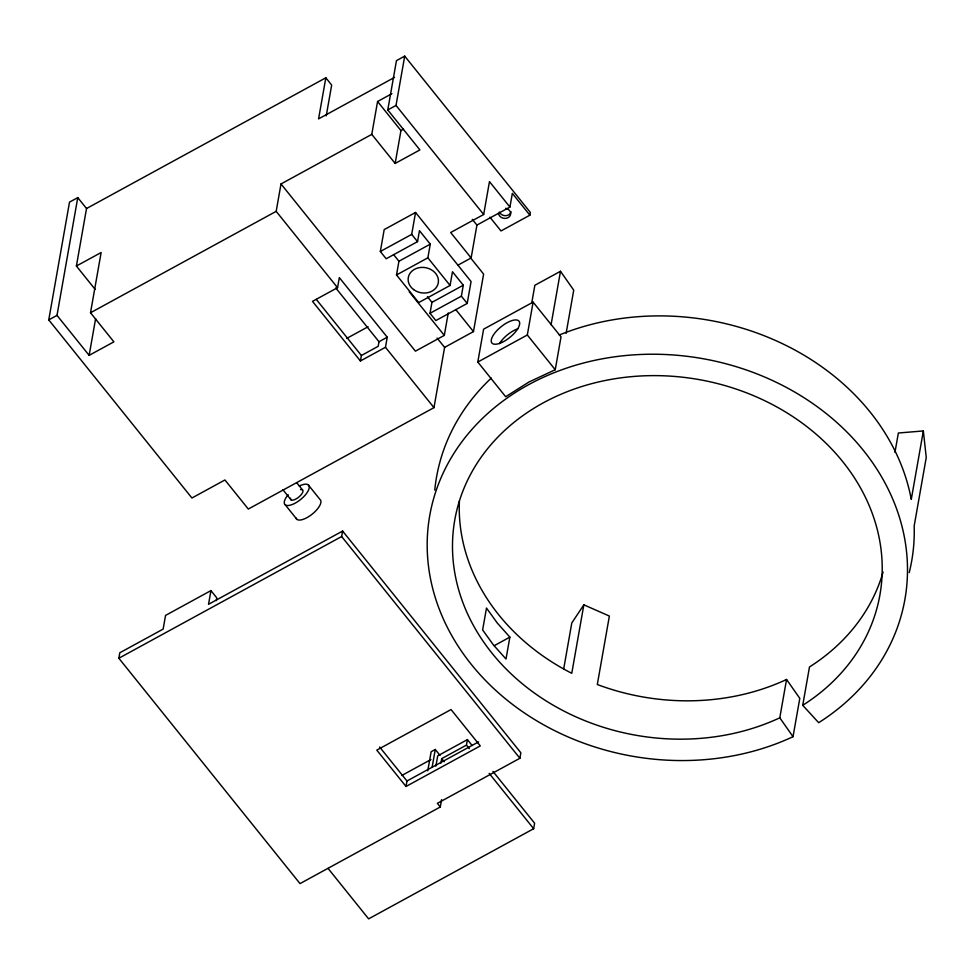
<?xml version="1.0" encoding="UTF-8"?>
<svg xmlns="http://www.w3.org/2000/svg" width="975" height="975" viewBox="0 0 975 975"><rect width="100%" height="100%" fill="white"/><g stroke="black" fill="none" stroke-linecap="round" stroke-linejoin="round"><path stroke-width="1.46" d="M437.117 338.069L444.6 347.38L433.972 407.635L248.308 509.048L224.933 479.968L191.929 498.006L48.75 319.885L69.517 202.13L77.768 197.62L86.531 208.516L76.391 266.029L95.087 289.295M76.391 266.029L101.144 252.513L90.517 312.756L113.892 341.847L89.139 355.363L57.001 315.376L77.768 197.62M89.139 355.363L95.623 318.63M441.59 799.646L440.298 806.983L300.02 883.606L118.852 658.235L119.815 652.763L163.142 629.094L165.555 615.408L210.941 590.606L216.779 597.882L216.304 600.624M337.545 287.674L339.324 277.607L387.246 337.216L385.466 347.283L360.421 360.969L312.5 301.36L337.545 287.674L276.181 211.343L281.007 183.946L371.78 134.367L377.581 101.498L391.901 93.673M210.941 590.606L208.528 604.305L342.615 531.058L520.857 752.785L519.894 758.27L437.373 803.339L440.298 806.983M86.531 208.516L325.833 77.793L318.581 118.877L394.558 77.378M326.235 115.879L331.671 85.069L325.833 77.793M371.78 134.367L395.155 163.447L419.908 149.918L387.77 109.943L396.459 60.645L404.71 56.136L530.363 212.44L529.876 215.183L500.992 230.953L489.925 217.181M457.921 265.176L471.132 257.961L450.669 232.513L483.685 214.488L396.021 105.434L404.71 56.136M395.155 163.447L400.957 130.589L377.581 101.498M360.421 360.969L361.384 355.497L316.278 299.386M393.522 254.536L398.921 261.263L396.508 274.962L418.714 302.591L450.072 285.456L427.867 257.827L430.28 244.14L419.469 230.685L417.532 241.642L386.185 258.765L380.335 251.501L384.199 229.588L415.557 212.465L471.071 281.531L467.208 303.432L435.849 320.568L430.012 313.292L431.937 302.348L427.44 296.741M519.894 758.27L341.652 536.53L342.615 531.058M335.766 287.954L378.995 341.725L378.178 346.32L361.384 355.497M417.532 241.642L411.694 234.378L415.557 212.465M450.072 285.456L452.485 271.757L463.296 285.212L461.37 296.168L467.208 303.432M281.007 183.946L415.423 351.158L444.308 335.388L448.256 312.975M471.132 257.961L476.921 225.091L472.278 219.314M483.685 214.488L489.474 181.618L509.925 207.066L476.921 225.091M444.6 347.38L473.472 331.597L483.612 274.085L470.401 257.644M477.799 362.042L483.6 329.184L533.106 302.128L561.027 336.862L555.238 369.732L529.023 381.981L505.684 396.727L477.799 362.042L527.317 334.998L533.106 302.128M406.002 786.472L376.789 750.128L451.047 709.556L480.273 745.912L406.002 786.472L406.965 780.999L379.628 746.996M509.925 207.066L512.338 193.367L529.876 215.183M440.907 763.084L441.699 758.623L466.452 745.107L467.415 739.623L437.714 755.857L435.886 766.131M531.704 303.152L534.861 285.285L560.491 271.282L573.727 290.172L566.122 333.328M551.046 324.87L560.491 271.282M509.864 637.126L506.001 659.027L493.447 644.975L482.625 629.947L486.488 608.047L497.311 623.062L509.864 637.126L494.325 645.621M328.027 868.372L368.623 918.864L533.654 828.713L534.617 823.229L492.972 771.42M563.66 669.118L571.789 622.976L583.842 604.829L609.375 616.066L597.309 684.523A215.841 180.607 10 0 0 786.557 679.477L799.793 698.356L793.028 736.698A241.252 201.874 10 0 1 427.781 559.345A241.252 201.874 10 0 1 762.889 376.289A241.252 201.874 10 0 1 818.671 722.694L802.73 705.291A215.841 180.607 10 0 0 752.834 395.362A215.841 180.607 10 0 0 453.022 559.138A215.841 180.607 10 0 0 779.793 717.819L793.028 736.698M583.842 604.829L571.764 673.298A215.841 180.607 10 0 1 459.396 501.004M779.793 717.819L786.557 679.477M802.73 705.291L809.494 666.949A215.841 180.607 10 0 0 883.082 572.045M894.953 452.351L898.365 433.01L923.349 430.938L926.25 457.494L914.172 525.964A241.252 201.874 10 0 1 909.212 572.605M923.349 430.938L911.272 499.407A241.252 201.874 10 0 0 559.309 334.998M427.769 770.823L431.145 751.737L435.277 749.483L440.03 755.393M432.144 767.093L435.277 749.483M387.77 109.943L396.021 105.434M48.75 319.885L57.001 315.376M400.957 130.589L403.553 129.163M90.517 312.756L276.181 211.343M380.335 251.501L411.694 234.378M398.921 261.263L430.28 244.14M396.508 274.962L427.867 257.827M346.71 338.423L368.087 326.735M431.937 302.348L463.296 285.212M430.012 313.292L461.37 296.168M378.995 341.725L387.246 337.216M118.852 658.235L341.652 536.53M401.761 775.491L430.938 759.562M406.965 780.999L478.579 741.878M527.317 334.998L555.238 369.732M455.715 309.502L473.472 331.597M409.244 291.769L444.308 335.388M385.466 347.283L433.972 407.635M308.246 484.843L319.934 499.383A15.308 6.057 -38.8 0 1 311.854 514.41A15.308 6.057 -38.8 0 1 296.059 518.078M297.082 483.161L302.482 489.864M282.945 489.767L291.038 499.834M285.261 504.855L296.948 519.395M467.415 739.623L472.144 745.522M466.452 745.107L469.292 748.642M489.17 773.37L533.654 828.713M441.699 758.623L444.198 761.743M299.288 486.038A15.308 6.057 -38.8 0 1 308.246 490.705A15.308 6.057 -38.8 0 1 289.575 505.33A15.308 6.057 -38.8 0 1 288.173 494.739M300.483 489.596A7.617 3.01 -38.8 0 1 299.228 496.714A7.617 3.01 -38.8 0 1 290.562 498.225M511.071 211.721A6.094 5.094 10 0 1 505.647 215.682A6.094 5.094 10 0 1 499.395 212.038M505.623 208.297A6.094 5.094 10 0 1 510.656 214.025A6.094 5.094 10 0 1 504.636 218.412A6.094 5.094 10 0 1 498.566 213.452M434.753 490.084A241.252 201.874 10 0 1 491.327 378.044M499.444 343.627A17.416 6.898 -38.8 0 1 517.993 328.709M413.607 289.563A15.234 12.748 10 0 0 438.238 283.14A15.234 12.748 10 0 0 418.031 267.93A15.234 12.748 10 0 0 413.607 289.563M501.967 342.408A17.416 6.898 -38.8 0 0 519.163 321.36A17.416 6.898 -38.8 0 0 495.239 332.499A17.416 6.898 -38.8 0 0 501.967 342.408"/></g></svg>
